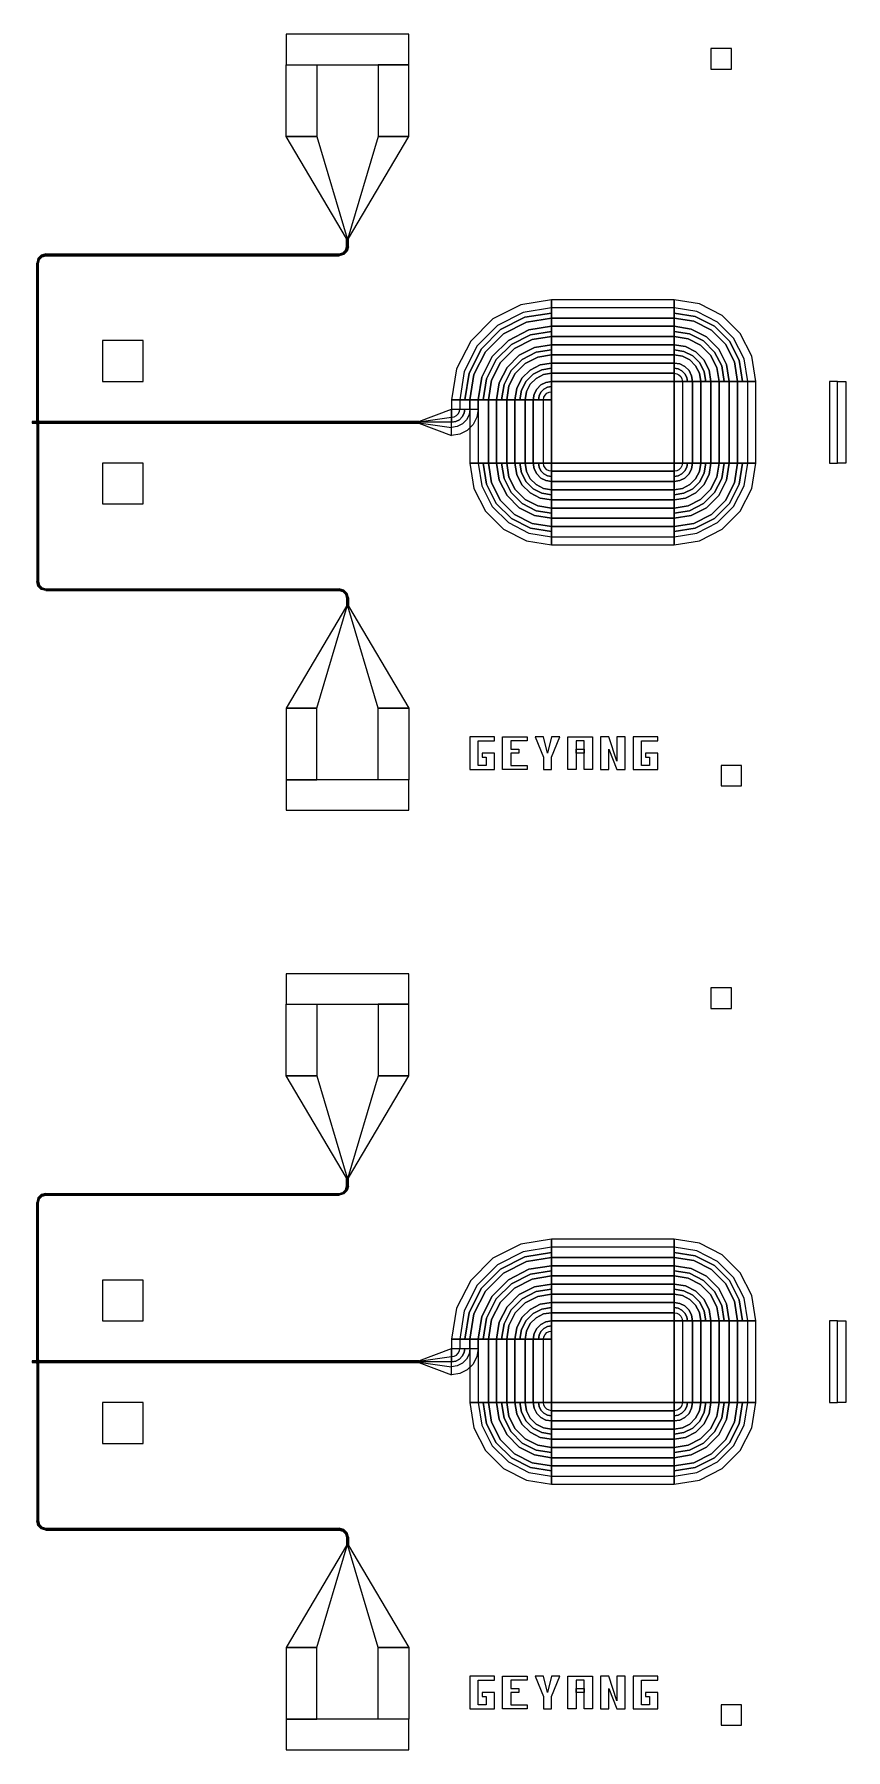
# Model space of a CAD drawing. Extents: x -18850 to 18850, y -21700 to 21700.
# Drawn here: x 9133 to 11120, y 1350 to 5550 of the extents above; entities that cross this region are included whole.
import ezdxf

# ---------------------------------------------------------------- set-up
doc = ezdxf.new("R2010")
doc.units = 0
for name, color, linetype in [('GAP', 1, 'continuous'), ('PIN', 2, 'continuous'), ('VIA', 3, 'continuous')]:
    doc.layers.add(name, color=color, linetype=linetype)

# ---------------------------------------------------------------- blocks, each defined once
blk = doc.blocks.new('R2C1B')
for points in [[(5850, 1900), (5850, 1825), (6150, 1825), (6150, 1900), (5850, 1900)], [(5925, 1825), (5925, 1650), (5850, 1650), (5850, 1825), (5925, 1825)], [(6075, 1825), (6075, 1650), (6150, 1650), (6150, 1825), (6075, 1825)], [(5925, 1650), (5999.2, 1400), (5997.8, 1400), (5850, 1650), (5925, 1650)], [(6075, 1650), (6000.8, 1400), (6002.2, 1400), (6150, 1650), (6075, 1650)], [(5999.2, 1400), (5999.2, 1380), (5997.8, 1380), (5997.8, 1400), (5999.2, 1400)], [(6000.8, 1400), (6000.8, 1380), (6002.2, 1380), (6002.2, 1400), (6000.8, 1400)], [(5261.5, 1362.2), (5250.4, 1359.3), (5242.2, 1351.1), (5239.2, 1340), (5240.7, 1340), (5243.5, 1350.4), (5251.1, 1358), (5261.5, 1360.8), (5261.5, 1362.2)], [(5261.5, 1359.2), (5251.9, 1356.7), (5244.8, 1349.6), (5242.2, 1340), (5243.7, 1340), (5246.1, 1348.9), (5252.6, 1355.4), (5261.5, 1357.8), (5261.5, 1359.2)], [(5980, 1360.8), (5261.5, 1360.8), (5261.5, 1362.2), (5980, 1362.2), (5980, 1360.8)], [(5980, 1359.2), (5261.5, 1359.2), (5261.5, 1357.8), (5980, 1357.8), (5980, 1359.2)], [(6002.2, 1380), (5999.3, 1368.9), (5991.1, 1360.7), (5980, 1357.8), (5980, 1359.2), (5990.4, 1362), (5998, 1369.6), (6000.8, 1380), (6002.2, 1380)], [(5999.2, 1380), (5996.7, 1370.4), (5989.6, 1363.3), (5980, 1360.8), (5980, 1362.2), (5988.9, 1364.6), (5995.4, 1371.1), (5997.8, 1380), (5999.2, 1380)], [(5240.7, 1340), (5240.7, 957.8), (5239.2, 957.8), (5239.2, 1340), (5240.7, 1340)], [(5242.2, 1340), (5242.2, 957.8), (5243.7, 957.8), (5243.7, 1340), (5242.2, 1340)], [(5240.7, 957.8), (5239.7, 953.8), (5239.2, 953.8), (5239.2, 957.8), (5240.7, 957.8)], [(5239.7, 953.8), (5239.7, 951.8), (5239.2, 951.8), (5239.2, 953.8), (5239.7, 953.8)], [(5239.7, 946.3), (5239.7, 948.3), (5239.2, 948.3), (5239.2, 946.3), (5239.7, 946.3)], [(5240.7, 942.3), (5239.7, 946.3), (5239.2, 946.3), (5239.2, 942.3), (5240.7, 942.3)], [(5240.7, 560), (5240.7, 942.3), (5239.2, 942.3), (5239.2, 560), (5240.7, 560)], [(5242.2, 957.8), (5243.2, 953.8), (5243.7, 953.8), (5243.7, 957.8), (5242.2, 957.8)], [(5242.2, 942.3), (5243.2, 946.3), (5243.7, 946.3), (5243.7, 942.3), (5242.2, 942.3)], [(5242.2, 560), (5242.2, 942.3), (5243.7, 942.3), (5243.7, 560), (5242.2, 560)], [(5243.2, 953.8), (5243.2, 951.8), (5243.7, 951.8), (5243.7, 953.8), (5243.2, 953.8)], [(5243.2, 946.3), (5243.2, 948.3), (5243.7, 948.3), (5243.7, 946.3), (5243.2, 946.3)], [(5261.5, 537.8), (5250.4, 540.7), (5242.2, 548.9), (5239.2, 560), (5240.7, 560), (5243.5, 549.6), (5251.1, 542), (5261.5, 539.2), (5261.5, 537.8)], [(5261.5, 540.8), (5251.9, 543.3), (5244.8, 550.4), (5242.2, 560), (5243.7, 560), (5246.1, 551.1), (5252.6, 544.6), (5261.5, 542.2), (5261.5, 540.8)], [(5980, 540.8), (5261.5, 540.8), (5261.5, 542.2), (5980, 542.2), (5980, 540.8)], [(5980, 539.2), (5261.5, 539.2), (5261.5, 537.8), (5980, 537.8), (5980, 539.2)], [(6002.2, 520), (5999.3, 531.1), (5991.1, 539.3), (5980, 542.2), (5980, 540.8), (5990.4, 538), (5998, 530.4), (6000.8, 520), (6002.2, 520)], [(5999.2, 520), (5996.7, 529.6), (5989.6, 536.7), (5980, 539.2), (5980, 537.8), (5988.9, 535.4), (5995.4, 528.9), (5997.8, 520), (5999.2, 520)], [(5999.2, 500), (5999.2, 520), (5997.8, 520), (5997.8, 500), (5999.2, 500)], [(6000.8, 500), (6000.8, 520), (6002.2, 520), (6002.2, 500), (6000.8, 500)], [(5925, 250), (5999.2, 500), (5997.8, 500), (5850, 250), (5925, 250)], [(6075, 250), (6000.8, 500), (6002.2, 500), (6150, 250), (6075, 250)], [(5925, 75), (5925, 250), (5850, 250), (5850, 75), (5925, 75)], [(6075, 75), (6075, 250), (6150, 250), (6150, 75), (6075, 75)], [(6150, 0), (6150, 75), (5850, 75), (5850, 0), (6150, 0)]]:
    blk.add_lwpolyline(points)
at = {"layer": 'gap'}
for points in [[(6940, 1815), (6940, 1865), (6890, 1865), (6890, 1815), (6940, 1815)], [(-200, 850), (-200, 1050), (-180, 1050), (-180, 850), (-200, 850)], [(7200, 850), (7200, 1050), (7180, 1050), (7180, 850), (7200, 850)], [(6915, 60), (6965, 60), (6965, 110), (6915, 110), (6915, 60)]]:
    blk.add_lwpolyline(points, dxfattribs=at)
blk = doc.blocks.new('R2C1BGAP')
for points in [[(6500, 1250), (6424.3, 1238), (6356, 1203.2), (6301.8, 1149), (6267, 1080.7), (6255, 1005), (6287.5, 1005), (6297.9, 1070.7), (6328.1, 1129.9), (6375.1, 1176.9), (6434.3, 1207.1), (6500, 1217.5), (6500, 1250)], [(6800, 1250), (6500, 1250), (6500, 1185), (6800, 1185), (6800, 1250)], [(7000, 1050), (6990.2, 1111.8), (6961.8, 1167.6), (6917.6, 1211.8), (6861.8, 1240.2), (6800, 1250), (6800, 1217.5), (6851.8, 1209.3), (6898.5, 1185.5), (6935.5, 1148.5), (6959.3, 1101.8), (6967.5, 1050), (7000, 1050)], [(6500, 1217.5), (6434.3, 1207.1), (6375.1, 1176.9), (6328.1, 1129.9), (6297.9, 1070.7), (6287.5, 1005), (6320, 1005), (6328.8, 1060.6), (6354.4, 1110.8), (6394.2, 1150.6), (6444.4, 1176.2), (6500, 1185), (6500, 1217.5)], [(6500, 1205), (6438.2, 1195.2), (6382.4, 1166.8), (6338.2, 1122.6), (6309.8, 1066.8), (6300, 1005), (6332.5, 1005), (6340.7, 1056.8), (6364.5, 1103.5), (6401.5, 1140.5), (6448.2, 1164.3), (6500, 1172.5), (6500, 1205)], [(6800, 1205), (6500, 1205), (6500, 1140), (6800, 1140), (6800, 1205)], [(6967.5, 1050), (6959.3, 1101.8), (6935.5, 1148.5), (6898.5, 1185.5), (6851.8, 1209.3), (6800, 1217.5), (6800, 1185), (6841.7, 1178.4), (6879.4, 1159.2), (6909.2, 1129.4), (6928.4, 1091.7), (6935, 1050), (6967.5, 1050)], [(6955, 1050), (6947.4, 1097.9), (6925.4, 1141.1), (6891.1, 1175.4), (6847.9, 1197.4), (6800, 1205), (6800, 1172.5), (6837.9, 1166.5), (6872, 1149.1), (6899.1, 1122), (6916.5, 1087.9), (6922.5, 1050), (6955, 1050)], [(6500, 1172.5), (6448.2, 1164.3), (6401.5, 1140.5), (6364.5, 1103.5), (6340.7, 1056.8), (6332.5, 1005), (6365, 1005), (6371.6, 1046.7), (6390.8, 1084.4), (6420.6, 1114.2), (6458.3, 1133.4), (6500, 1140), (6500, 1172.5)], [(6500, 1160), (6452.1, 1152.4), (6408.9, 1130.4), (6374.6, 1096.1), (6352.6, 1052.9), (6345, 1005), (6377.5, 1005), (6383.5, 1042.9), (6400.9, 1077), (6428, 1104.1), (6462.1, 1121.5), (6500, 1127.5), (6500, 1160)], [(6800, 1160), (6500, 1160), (6500, 1095), (6800, 1095), (6800, 1160)], [(6922.5, 1050), (6916.5, 1087.9), (6899.1, 1122), (6872, 1149.1), (6837.9, 1166.5), (6800, 1172.5), (6800, 1140), (6827.8, 1135.6), (6852.9, 1122.8), (6872.8, 1102.9), (6885.6, 1077.8), (6890, 1050), (6922.5, 1050)], [(6910, 1050), (6904.6, 1084), (6889, 1114.7), (6864.7, 1139), (6834, 1154.6), (6800, 1160), (6800, 1127.5), (6823.9, 1123.7), (6845.6, 1112.7), (6862.7, 1095.6), (6873.7, 1073.9), (6877.5, 1050), (6910, 1050)], [(6500, 1127.5), (6462.1, 1121.5), (6428, 1104.1), (6400.9, 1077), (6383.5, 1042.9), (6377.5, 1005), (6410, 1005), (6414.4, 1032.8), (6427.2, 1057.9), (6447.1, 1077.8), (6472.2, 1090.6), (6500, 1095), (6500, 1127.5)], [(6500, 1115), (6466, 1109.6), (6435.3, 1094), (6411, 1069.7), (6395.4, 1039), (6390, 1005), (6422.5, 1005), (6426.3, 1028.9), (6437.3, 1050.6), (6454.4, 1067.7), (6476.1, 1078.7), (6500, 1082.5), (6500, 1115)], [(6800, 1115), (6500, 1115), (6500, 1050), (6800, 1050), (6800, 1115)], [(6877.5, 1050), (6873.7, 1073.9), (6862.7, 1095.6), (6845.6, 1112.7), (6823.9, 1123.7), (6800, 1127.5), (6800, 1095), (6813.9, 1092.8), (6826.5, 1086.4), (6836.4, 1076.5), (6842.8, 1063.9), (6845, 1050), (6877.5, 1050)], [(6865, 1050), (6861.8, 1070.1), (6852.6, 1088.2), (6838.2, 1102.6), (6820.1, 1111.8), (6800, 1115), (6800, 1082.5), (6810, 1080.9), (6819.1, 1076.3), (6826.3, 1069.1), (6830.9, 1060), (6832.5, 1050), (6865, 1050)], [(6500, 1082.5), (6476.1, 1078.7), (6454.4, 1067.7), (6437.3, 1050.6), (6426.3, 1028.9), (6422.5, 1005), (6455, 1005), (6457.2, 1018.9), (6463.6, 1031.5), (6473.5, 1041.4), (6486.1, 1047.8), (6500, 1050), (6500, 1082.5)], [(6500, 1070), (6479.9, 1066.8), (6461.8, 1057.6), (6447.4, 1043.2), (6438.2, 1025.1), (6435, 1005), (6467.5, 1005), (6469.1, 1015), (6473.7, 1024.1), (6480.9, 1031.3), (6490, 1035.9), (6500, 1037.5), (6500, 1070)], [(6800, 1070), (6500, 1070), (6500, 830), (6800, 830), (6800, 1070)], [(6832.5, 1050), (6830.9, 1060), (6826.3, 1069.1), (6819.1, 1076.3), (6810, 1080.9), (6800, 1082.5), (6800, 1050), (6800, 1050), (6800, 1050), (6800, 1050), (6800, 1050), (6800, 1050), (6832.5, 1050)], [(6865, 850), (6865, 1050), (6800, 1050), (6800, 850), (6865, 850)], [(6910, 850), (6910, 1050), (6845, 1050), (6845, 850), (6910, 850)], [(6955, 850), (6955, 1050), (6890, 1050), (6890, 850), (6955, 850)], [(7000, 850), (7000, 1050), (6935, 1050), (6935, 850), (7000, 850)], [(6500, 1037.5), (6490, 1035.9), (6480.9, 1031.3), (6473.7, 1024.1), (6469.1, 1015), (6467.5, 1005), (6500, 1005), (6500, 1005), (6500, 1005), (6500, 1005), (6500, 1005), (6500, 1005), (6500, 1037.5)], [(6255, 950), (6175, 950), (6175, 951.8), (6255, 982.5), (6255, 950)], [(6255, 1005), (6255, 982.5), (6320, 982.5), (6320, 1005), (6255, 1005)], [(6320, 982.5), (6316.8, 962.4), (6307.6, 944.3), (6293.2, 929.9), (6275.1, 920.7), (6255, 917.5), (6255, 950), (6265, 951.6), (6274.1, 956.2), (6281.3, 963.4), (6285.9, 972.5), (6287.5, 982.5), (6320, 982.5)], [(6287.5, 982.5), (6285.9, 972.5), (6281.3, 963.4), (6274.1, 956.2), (6265, 951.6), (6255, 950), (6255, 982.5), (6255, 982.5), (6255, 982.5), (6255, 982.5), (6255, 982.5), (6255, 982.5), (6287.5, 982.5)], [(6300, 1005), (6300, 850), (6365, 850), (6365, 1005), (6300, 1005)], [(6345, 1005), (6345, 850), (6410, 850), (6410, 1005), (6345, 1005)], [(6390, 1005), (6390, 850), (6455, 850), (6455, 1005), (6390, 1005)], [(6435, 1005), (6435, 850), (6500, 850), (6500, 1005), (6435, 1005)], [(5238.2, 951.8), (5228.2, 951.8), (5228.2, 948.3), (5238.2, 948.3), (5238.2, 951.8)], [(5239.2, 950), (5238.2, 950), (5238.2, 951.8), (5239.2, 951.8), (5239.2, 950)], [(5239.2, 950), (5238.2, 950), (5238.2, 948.3), (5239.2, 948.3), (5239.2, 950)], [(5243.7, 951.8), (5239.2, 951.8), (5239.2, 948.3), (5243.7, 948.3), (5243.7, 951.8)], [(5244.7, 950), (5243.7, 950), (5243.7, 951.8), (5244.7, 951.8), (5244.7, 950)], [(5244.7, 950), (5243.7, 950), (5243.7, 948.3), (5244.7, 948.3), (5244.7, 950)], [(6175, 951.8), (5244.7, 951.8), (5244.7, 948.3), (6175, 948.3), (6175, 951.8)], [(6255, 950), (6175, 950), (6175, 948.3), (6255, 917.5), (6255, 950)], [(6300, 850), (6309.8, 788.2), (6338.2, 732.4), (6382.4, 688.2), (6438.2, 659.8), (6500, 650), (6500, 682.5), (6448.2, 690.7), (6401.5, 714.5), (6364.5, 751.5), (6340.7, 798.2), (6332.5, 850), (6300, 850)], [(6332.5, 850), (6340.7, 798.2), (6364.5, 751.5), (6401.5, 714.5), (6448.2, 690.7), (6500, 682.5), (6500, 715), (6458.3, 721.6), (6420.6, 740.8), (6390.8, 770.6), (6371.6, 808.3), (6365, 850), (6332.5, 850)], [(6345, 850), (6352.6, 802.1), (6374.6, 758.9), (6408.9, 724.6), (6452.1, 702.6), (6500, 695), (6500, 727.5), (6462.1, 733.5), (6428, 750.9), (6400.9, 778), (6383.5, 812.1), (6377.5, 850), (6345, 850)], [(6377.5, 850), (6383.5, 812.1), (6400.9, 778), (6428, 750.9), (6462.1, 733.5), (6500, 727.5), (6500, 760), (6472.2, 764.4), (6447.1, 777.2), (6427.2, 797.1), (6414.4, 822.2), (6410, 850), (6377.5, 850)], [(6390, 850), (6395.4, 816), (6411, 785.3), (6435.3, 761), (6466, 745.4), (6500, 740), (6500, 772.5), (6476.1, 776.3), (6454.4, 787.3), (6437.3, 804.4), (6426.3, 826.1), (6422.5, 850), (6390, 850)], [(6422.5, 850), (6426.3, 826.1), (6437.3, 804.4), (6454.4, 787.3), (6476.1, 776.3), (6500, 772.5), (6500, 805), (6486.1, 807.2), (6473.5, 813.6), (6463.6, 823.5), (6457.2, 836.1), (6455, 850), (6422.5, 850)], [(6435, 850), (6438.2, 829.9), (6447.4, 811.8), (6461.8, 797.4), (6479.9, 788.2), (6500, 785), (6500, 817.5), (6490, 819.1), (6480.9, 823.7), (6473.7, 830.9), (6469.1, 840), (6467.5, 850), (6435, 850)], [(6467.5, 850), (6469.1, 840), (6473.7, 830.9), (6480.9, 823.7), (6490, 819.1), (6500, 817.5), (6500, 850), (6500, 850), (6500, 850), (6500, 850), (6500, 850), (6500, 850), (6467.5, 850)], [(6500, 785), (6800, 785), (6800, 850), (6500, 850), (6500, 785)], [(6800, 785), (6820.1, 788.2), (6838.2, 797.4), (6852.6, 811.8), (6861.8, 829.9), (6865, 850), (6832.5, 850), (6830.9, 840), (6826.3, 830.9), (6819.1, 823.7), (6810, 819.1), (6800, 817.5), (6800, 785)], [(6800, 817.5), (6810, 819.1), (6819.1, 823.7), (6826.3, 830.9), (6830.9, 840), (6832.5, 850), (6800, 850), (6800, 850), (6800, 850), (6800, 850), (6800, 850), (6800, 850), (6800, 817.5)], [(6800, 740), (6834, 745.4), (6864.7, 761), (6889, 785.3), (6904.6, 816), (6910, 850), (6877.5, 850), (6873.7, 826.1), (6862.7, 804.4), (6845.6, 787.3), (6823.9, 776.3), (6800, 772.5), (6800, 740)], [(6800, 772.5), (6823.9, 776.3), (6845.6, 787.3), (6862.7, 804.4), (6873.7, 826.1), (6877.5, 850), (6845, 850), (6842.8, 836.1), (6836.4, 823.5), (6826.5, 813.6), (6813.9, 807.2), (6800, 805), (6800, 772.5)], [(6800, 695), (6847.9, 702.6), (6891.1, 724.6), (6925.4, 758.9), (6947.4, 802.1), (6955, 850), (6922.5, 850), (6916.5, 812.1), (6899.1, 778), (6872, 750.9), (6837.9, 733.5), (6800, 727.5), (6800, 695)], [(6800, 727.5), (6837.9, 733.5), (6872, 750.9), (6899.1, 778), (6916.5, 812.1), (6922.5, 850), (6890, 850), (6885.6, 822.2), (6872.8, 797.1), (6852.9, 777.2), (6827.8, 764.4), (6800, 760), (6800, 727.5)], [(6800, 650), (6861.8, 659.8), (6917.6, 688.2), (6961.8, 732.4), (6990.2, 788.2), (7000, 850), (6967.5, 850), (6959.3, 798.2), (6935.5, 751.5), (6898.5, 714.5), (6851.8, 690.7), (6800, 682.5), (6800, 650)], [(6800, 682.5), (6851.8, 690.7), (6898.5, 714.5), (6935.5, 751.5), (6959.3, 798.2), (6967.5, 850), (6935, 850), (6928.4, 808.3), (6909.2, 770.6), (6879.4, 740.8), (6841.7, 721.6), (6800, 715), (6800, 682.5)], [(6500, 740), (6800, 740), (6800, 805), (6500, 805), (6500, 740)], [(6500, 695), (6800, 695), (6800, 760), (6500, 760), (6500, 695)], [(6500, 650), (6800, 650), (6800, 715), (6500, 715), (6500, 650)]]:
    blk.add_lwpolyline(points)
at = {"layer": 'gap'}
for points in [[(6300, 100), (6360, 100), (6360, 140), (6330, 140), (6330, 130), (6340, 130), (6340, 110), (6320, 110), (6320, 170), (6360, 170), (6360, 180), (6300, 180), (6300, 100), (6300, 100)], [(6380, 100), (6380, 180), (6440, 180), (6440, 170), (6400, 170), (6400, 150), (6420, 150), (6420, 140), (6400, 140), (6400, 110), (6440, 110), (6440, 100), (6380, 100), (6380, 100)], [(6480, 100), (6500, 100), (6500, 130), (6520, 180), (6500, 180), (6490, 140), (6480, 180), (6460, 180), (6480, 130), (6480, 100), (6480, 100)], [(6540, 100), (6540, 180), (6600, 180), (6600, 100), (6580, 100), (6580, 170), (6560, 170), (6560, 100), (6540, 100)], [(6620, 100), (6640, 100), (6640, 150), (6660, 100), (6680, 100), (6680, 180), (6660, 180), (6660, 120), (6640, 180), (6620, 180), (6620, 100), (6620, 100)], [(6700, 100), (6760, 100), (6760, 140), (6730, 140), (6730, 130), (6740, 130), (6740, 110), (6720, 110), (6720, 170), (6760, 170), (6760, 180), (6700, 180), (6700, 100), (6700, 100)], [(6560, 140), (6560, 150), (6580, 150), (6580, 140), (6560, 140)]]:
    blk.add_lwpolyline(points, dxfattribs=at)
blk = doc.blocks.new('R2C1BPIN')
for points in [[(6500, 1230), (6430.5, 1219), (6367.7, 1187), (6318, 1137.3), (6286, 1074.5), (6275, 1005), (6287.5, 1005), (6297.9, 1070.7), (6328.1, 1129.9), (6375.1, 1176.9), (6434.3, 1207.1), (6500, 1217.5), (6500, 1230)], [(6800, 1230), (6500, 1230), (6500, 1205), (6800, 1205), (6800, 1230)], [(6980, 1050), (6971.2, 1105.6), (6945.6, 1155.8), (6905.8, 1195.6), (6855.6, 1221.2), (6800, 1230), (6800, 1217.5), (6851.8, 1209.3), (6898.5, 1185.5), (6935.5, 1148.5), (6959.3, 1101.8), (6967.5, 1050), (6980, 1050)], [(6500, 1217.5), (6434.3, 1207.1), (6375.1, 1176.9), (6328.1, 1129.9), (6297.9, 1070.7), (6287.5, 1005), (6300, 1005), (6309.8, 1066.8), (6338.2, 1122.6), (6382.4, 1166.8), (6438.2, 1195.2), (6500, 1205), (6500, 1217.5)], [(6500, 1185), (6444.4, 1176.2), (6394.2, 1150.6), (6354.4, 1110.8), (6328.8, 1060.6), (6320, 1005), (6332.5, 1005), (6340.7, 1056.8), (6364.5, 1103.5), (6401.5, 1140.5), (6448.2, 1164.3), (6500, 1172.5), (6500, 1185)], [(6800, 1185), (6500, 1185), (6500, 1160), (6800, 1160), (6800, 1185)], [(6967.5, 1050), (6959.3, 1101.8), (6935.5, 1148.5), (6898.5, 1185.5), (6851.8, 1209.3), (6800, 1217.5), (6800, 1205), (6847.9, 1197.4), (6891.1, 1175.4), (6925.4, 1141.1), (6947.4, 1097.9), (6955, 1050), (6967.5, 1050)], [(6935, 1050), (6928.4, 1091.7), (6909.2, 1129.4), (6879.4, 1159.2), (6841.7, 1178.4), (6800, 1185), (6800, 1172.5), (6837.9, 1166.5), (6872, 1149.1), (6899.1, 1122), (6916.5, 1087.9), (6922.5, 1050), (6935, 1050)], [(6500, 1172.5), (6448.2, 1164.3), (6401.5, 1140.5), (6364.5, 1103.5), (6340.7, 1056.8), (6332.5, 1005), (6345, 1005), (6352.6, 1052.9), (6374.6, 1096.1), (6408.9, 1130.4), (6452.1, 1152.4), (6500, 1160), (6500, 1172.5)], [(6500, 1140), (6458.3, 1133.4), (6420.6, 1114.2), (6390.8, 1084.4), (6371.6, 1046.7), (6365, 1005), (6377.5, 1005), (6383.5, 1042.9), (6400.9, 1077), (6428, 1104.1), (6462.1, 1121.5), (6500, 1127.5), (6500, 1140)], [(6800, 1140), (6500, 1140), (6500, 1115), (6800, 1115), (6800, 1140)], [(6922.5, 1050), (6916.5, 1087.9), (6899.1, 1122), (6872, 1149.1), (6837.9, 1166.5), (6800, 1172.5), (6800, 1160), (6834, 1154.6), (6864.7, 1139), (6889, 1114.7), (6904.6, 1084), (6910, 1050), (6922.5, 1050)], [(6890, 1050), (6885.6, 1077.8), (6872.8, 1102.9), (6852.9, 1122.8), (6827.8, 1135.6), (6800, 1140), (6800, 1127.5), (6823.9, 1123.7), (6845.6, 1112.7), (6862.7, 1095.6), (6873.7, 1073.9), (6877.5, 1050), (6890, 1050)], [(6500, 1127.5), (6462.1, 1121.5), (6428, 1104.1), (6400.9, 1077), (6383.5, 1042.9), (6377.5, 1005), (6390, 1005), (6395.4, 1039), (6411, 1069.7), (6435.3, 1094), (6466, 1109.6), (6500, 1115), (6500, 1127.5)], [(6500, 1095), (6472.2, 1090.6), (6447.1, 1077.8), (6427.2, 1057.9), (6414.4, 1032.8), (6410, 1005), (6422.5, 1005), (6426.3, 1028.9), (6437.3, 1050.6), (6454.4, 1067.7), (6476.1, 1078.7), (6500, 1082.5), (6500, 1095)], [(6800, 1095), (6500, 1095), (6500, 1070), (6800, 1070), (6800, 1095)], [(6877.5, 1050), (6873.7, 1073.9), (6862.7, 1095.6), (6845.6, 1112.7), (6823.9, 1123.7), (6800, 1127.5), (6800, 1115), (6820.1, 1111.8), (6838.2, 1102.6), (6852.6, 1088.2), (6861.8, 1070.1), (6865, 1050), (6877.5, 1050)], [(6845, 1050), (6842.8, 1063.9), (6836.4, 1076.5), (6826.5, 1086.4), (6813.9, 1092.8), (6800, 1095), (6800, 1082.5), (6810, 1080.9), (6819.1, 1076.3), (6826.3, 1069.1), (6830.9, 1060), (6832.5, 1050), (6845, 1050)], [(6500, 1082.5), (6476.1, 1078.7), (6454.4, 1067.7), (6437.3, 1050.6), (6426.3, 1028.9), (6422.5, 1005), (6435, 1005), (6438.2, 1025.1), (6447.4, 1043.2), (6461.8, 1057.6), (6479.9, 1066.8), (6500, 1070), (6500, 1082.5)], [(6500, 1050), (6486.1, 1047.8), (6473.5, 1041.4), (6463.6, 1031.5), (6457.2, 1018.9), (6455, 1005), (6467.5, 1005), (6469.1, 1015), (6473.7, 1024.1), (6480.9, 1031.3), (6490, 1035.9), (6500, 1037.5), (6500, 1050)], [(6800, 1050), (6500, 1050), (6500, 850), (6800, 850), (6800, 1050)], [(6832.5, 1050), (6830.9, 1060), (6826.3, 1069.1), (6819.1, 1076.3), (6810, 1080.9), (6800, 1082.5), (6800, 1070), (6806.2, 1069), (6811.8, 1066.2), (6816.2, 1061.8), (6819, 1056.2), (6820, 1050), (6832.5, 1050)], [(6845, 850), (6845, 1050), (6820, 1050), (6820, 850), (6845, 850)], [(6890, 850), (6890, 1050), (6865, 1050), (6865, 850), (6890, 850)], [(6935, 850), (6935, 1050), (6910, 1050), (6910, 850), (6935, 850)], [(6980, 850), (6980, 1050), (6955, 1050), (6955, 850), (6980, 850)], [(6500, 1037.5), (6490, 1035.9), (6480.9, 1031.3), (6473.7, 1024.1), (6469.1, 1015), (6467.5, 1005), (6480, 1005), (6481, 1011.2), (6483.8, 1016.8), (6488.2, 1021.2), (6493.8, 1024), (6500, 1025), (6500, 1037.5)], [(6300, 982.5), (6297.8, 968.6), (6291.4, 956), (6281.5, 946.1), (6268.9, 939.7), (6255, 937.5), (6255, 950), (6265, 951.6), (6274.1, 956.2), (6281.3, 963.4), (6285.9, 972.5), (6287.5, 982.5), (6300, 982.5)], [(6287.5, 982.5), (6285.9, 972.5), (6281.3, 963.4), (6274.1, 956.2), (6265, 951.6), (6255, 950), (6255, 962.5), (6261.2, 963.5), (6266.8, 966.3), (6271.2, 970.7), (6274, 976.3), (6275, 982.5), (6287.5, 982.5)], [(6275, 1005), (6275, 982.5), (6300, 982.5), (6300, 1005), (6275, 1005)], [(6320, 1005), (6320, 850), (6345, 850), (6345, 1005), (6320, 1005)], [(6365, 1005), (6365, 850), (6390, 850), (6390, 1005), (6365, 1005)], [(6410, 1005), (6410, 850), (6435, 850), (6435, 1005), (6410, 1005)], [(6455, 1005), (6455, 850), (6480, 850), (6480, 1005), (6455, 1005)], [(5238.2, 950.9), (5228.2, 950.9), (5228.2, 949.1), (5238.2, 949.1), (5238.2, 950.9)], [(5239.2, 950), (5238.2, 950), (5238.2, 950.9), (5239.2, 950.9), (5239.2, 950)], [(5239.2, 950), (5238.2, 950), (5238.2, 949.1), (5239.2, 949.1), (5239.2, 950)], [(5243.7, 950.9), (5239.2, 950.9), (5239.2, 949.1), (5243.7, 949.1), (5243.7, 950.9)], [(5244.7, 950), (5243.7, 950), (5243.7, 950.9), (5244.7, 950.9), (5244.7, 950)], [(5244.7, 950), (5243.7, 950), (5243.7, 949.1), (5244.7, 949.1), (5244.7, 950)], [(6175, 950.9), (5244.7, 950.9), (5244.7, 949.1), (6175, 949.1), (6175, 950.9)], [(6255, 950), (6175, 950), (6175, 950.9), (6255, 962.5), (6255, 950)], [(6255, 950), (6175, 950), (6175, 949.1), (6255, 937.5), (6255, 950)], [(6320, 850), (6328.8, 794.4), (6354.4, 744.2), (6394.2, 704.4), (6444.4, 678.8), (6500, 670), (6500, 682.5), (6448.2, 690.7), (6401.5, 714.5), (6364.5, 751.5), (6340.7, 798.2), (6332.5, 850), (6320, 850)], [(6332.5, 850), (6340.7, 798.2), (6364.5, 751.5), (6401.5, 714.5), (6448.2, 690.7), (6500, 682.5), (6500, 695), (6452.1, 702.6), (6408.9, 724.6), (6374.6, 758.9), (6352.6, 802.1), (6345, 850), (6332.5, 850)], [(6365, 850), (6371.6, 808.3), (6390.8, 770.6), (6420.6, 740.8), (6458.3, 721.6), (6500, 715), (6500, 727.5), (6462.1, 733.5), (6428, 750.9), (6400.9, 778), (6383.5, 812.1), (6377.5, 850), (6365, 850)], [(6377.5, 850), (6383.5, 812.1), (6400.9, 778), (6428, 750.9), (6462.1, 733.5), (6500, 727.5), (6500, 740), (6466, 745.4), (6435.3, 761), (6411, 785.3), (6395.4, 816), (6390, 850), (6377.5, 850)], [(6410, 850), (6414.4, 822.2), (6427.2, 797.1), (6447.1, 777.2), (6472.2, 764.4), (6500, 760), (6500, 772.5), (6476.1, 776.3), (6454.4, 787.3), (6437.3, 804.4), (6426.3, 826.1), (6422.5, 850), (6410, 850)], [(6422.5, 850), (6426.3, 826.1), (6437.3, 804.4), (6454.4, 787.3), (6476.1, 776.3), (6500, 772.5), (6500, 785), (6479.9, 788.2), (6461.8, 797.4), (6447.4, 811.8), (6438.2, 829.9), (6435, 850), (6422.5, 850)], [(6455, 850), (6457.2, 836.1), (6463.6, 823.5), (6473.5, 813.6), (6486.1, 807.2), (6500, 805), (6500, 817.5), (6490, 819.1), (6480.9, 823.7), (6473.7, 830.9), (6469.1, 840), (6467.5, 850), (6455, 850)], [(6467.5, 850), (6469.1, 840), (6473.7, 830.9), (6480.9, 823.7), (6490, 819.1), (6500, 817.5), (6500, 830), (6493.8, 831), (6488.2, 833.8), (6483.8, 838.2), (6481, 843.8), (6480, 850), (6467.5, 850)], [(6800, 805), (6813.9, 807.2), (6826.5, 813.6), (6836.4, 823.5), (6842.8, 836.1), (6845, 850), (6832.5, 850), (6830.9, 840), (6826.3, 830.9), (6819.1, 823.7), (6810, 819.1), (6800, 817.5), (6800, 805)], [(6800, 817.5), (6810, 819.1), (6819.1, 823.7), (6826.3, 830.9), (6830.9, 840), (6832.5, 850), (6820, 850), (6819, 843.8), (6816.2, 838.2), (6811.8, 833.8), (6806.2, 831), (6800, 830), (6800, 817.5)], [(6800, 760), (6827.8, 764.4), (6852.9, 777.2), (6872.8, 797.1), (6885.6, 822.2), (6890, 850), (6877.5, 850), (6873.7, 826.1), (6862.7, 804.4), (6845.6, 787.3), (6823.9, 776.3), (6800, 772.5), (6800, 760)], [(6800, 772.5), (6823.9, 776.3), (6845.6, 787.3), (6862.7, 804.4), (6873.7, 826.1), (6877.5, 850), (6865, 850), (6861.8, 829.9), (6852.6, 811.8), (6838.2, 797.4), (6820.1, 788.2), (6800, 785), (6800, 772.5)], [(6800, 715), (6841.7, 721.6), (6879.4, 740.8), (6909.2, 770.6), (6928.4, 808.3), (6935, 850), (6922.5, 850), (6916.5, 812.1), (6899.1, 778), (6872, 750.9), (6837.9, 733.5), (6800, 727.5), (6800, 715)], [(6800, 727.5), (6837.9, 733.5), (6872, 750.9), (6899.1, 778), (6916.5, 812.1), (6922.5, 850), (6910, 850), (6904.6, 816), (6889, 785.3), (6864.7, 761), (6834, 745.4), (6800, 740), (6800, 727.5)], [(6800, 670), (6855.6, 678.8), (6905.8, 704.4), (6945.6, 744.2), (6971.2, 794.4), (6980, 850), (6967.5, 850), (6959.3, 798.2), (6935.5, 751.5), (6898.5, 714.5), (6851.8, 690.7), (6800, 682.5), (6800, 670)], [(6800, 682.5), (6851.8, 690.7), (6898.5, 714.5), (6935.5, 751.5), (6959.3, 798.2), (6967.5, 850), (6955, 850), (6947.4, 802.1), (6925.4, 758.9), (6891.1, 724.6), (6847.9, 702.6), (6800, 695), (6800, 682.5)], [(6500, 805), (6800, 805), (6800, 830), (6500, 830), (6500, 805)], [(6500, 760), (6800, 760), (6800, 785), (6500, 785), (6500, 760)], [(6500, 715), (6800, 715), (6800, 740), (6500, 740), (6500, 715)], [(6500, 670), (6800, 670), (6800, 695), (6500, 695), (6500, 670)]]:
    blk.add_lwpolyline(points)
blk = doc.blocks.new('R2C1BVIA')
at = {"layer": 'via'}
for points in [[(2600, 1150), (2600, 1050), (2700, 1050), (2700, 1150), (2600, 1150)], [(3700, 1150), (3700, 1050), (3800, 1050), (3800, 1150), (3700, 1150)], [(4200, 1150), (4200, 1050), (4300, 1050), (4300, 1150), (4200, 1150)], [(5400, 1150), (5400, 1050), (5500, 1050), (5500, 1150), (5400, 1150)], [(2600, 850), (2600, 750), (2700, 750), (2700, 850), (2600, 850)], [(3700, 850), (3700, 750), (3800, 750), (3800, 850), (3700, 850)], [(4200, 850), (4200, 750), (4300, 750), (4300, 850), (4200, 850)], [(5400, 850), (5400, 750), (5500, 750), (5500, 850), (5400, 850)]]:
    blk.add_lwpolyline(points, dxfattribs=at)

msp = doc.modelspace()

# ---------------------------------------------------------------- block references
for p in [(3900, 3650), (11300, 3650), (3900, 1350), (11300, 1350)]:
    msp.add_blockref('R2C1B', p)
at = {"layer": 'gap'}
for p in [(3900, 3650), (3900, 1350)]:
    msp.add_blockref('R2C1Bgap', p, dxfattribs=at)
at = {"layer": 'pin'}
for p in [(3900, 3650), (3900, 1350)]:
    msp.add_blockref('R2C1Bpin', p, dxfattribs=at)
at = {"layer": 'via'}
for p in [(3900, 3650), (3900, 1350)]:
    msp.add_blockref('R2C1Bvia', p, dxfattribs=at)

doc.saveas('drawing.dxf')
